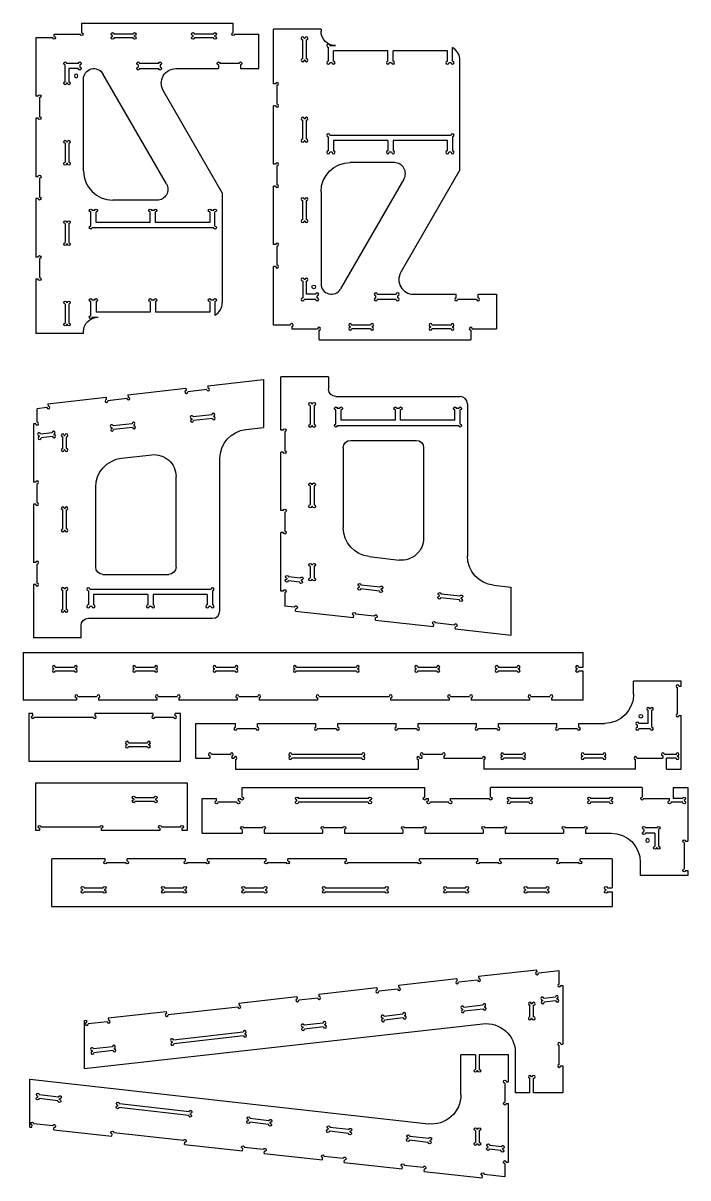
# Model space of a CAD drawing. Extents: x 4 to 184, y 24 to 185.
# Drawn here: x 4.3 to 95.3, y 24.3 to 182.2 of the extents above; entities that cross this region are included whole.
import ezdxf

# ---------------------------------------------------------------- set-up
doc = ezdxf.new("R2010")
doc.units = 0
doc.header["$LTSCALE"] = 0.5
doc.layers.add('VISIBLE', color=7, linetype='CONTINUOUS')

msp = doc.modelspace()

# ---------------------------------------------------------------- linework, layer by layer
at = {"layer": 'VISIBLE'}
for p, q in [((12.27, 182.22), (12.27, 180.92)), ((12.27, 182.22), (33.02, 182.22)), ((33.02, 180.92), (33.02, 182.22)), ((6.01, 180.22), (6.01, 172.22)), ((6.52, 180.22), (6.01, 180.22)), ((6.52, 180.21), (6.52, 180.22)), ((8.32, 180.21), (6.52, 180.21)), ((8.52, 180.41), (8.52, 180.72)), ((8.52, 180.72), (12.07, 180.72)), ((16.52, 180.41), (16.52, 180.52)), ((19.32, 180.72), (16.72, 180.72)), ((19.32, 180.21), (16.72, 180.21)), ((19.52, 180.41), (19.52, 180.52)), ((27.52, 180.41), (27.52, 180.52)), ((30.32, 180.72), (27.72, 180.72)), ((30.32, 180.21), (27.72, 180.21)), ((30.52, 180.41), (30.52, 180.52)), ((33.22, 180.72), (36.54, 180.72)), ((36.54, 176), (36.54, 180.72)), ((38.52, 173.92), (38.52, 181.39)), ((45.04, 181.39), (38.52, 181.39)), ((42.84, 180.14), (42.73, 180.14)), ((45.04, 181.39), (45.04, 181.14)), ((42.53, 177.34), (42.53, 179.94)), ((43.04, 177.34), (43.04, 179.94)), ((46.04, 178.94), (46.04, 177)), ((46.24, 179.14), (47.04, 179.14)), ((63.04, 177), (63.04, 178.88)), ((42.84, 177.14), (42.73, 177.14)), ((46.76, 177), (46.76, 178.43)), ((54.18, 178.43), (46.76, 178.43)), ((54.18, 177), (54.18, 178.43)), ((54.9, 177), (54.9, 178.43)), ((62.33, 178.43), (54.9, 178.43)), ((62.33, 177), (62.33, 178.43)), ((64.04, 162.14), (64.04, 177.14)), ((10.02, 174.2), (10.02, 176.51)), ((11.82, 176.71), (10.22, 176.71)), ((10.53, 176), (10.53, 174.2)), ((11.82, 176), (10.53, 176)), ((12.02, 176.51), (12.02, 176.2)), ((20.02, 176.51), (20.02, 176.2)), ((22.82, 176.71), (20.22, 176.71)), ((20.22, 176), (22.82, 176)), ((23.02, 176.51), (23.02, 176.2)), ((25.18, 176), (31.02, 176)), ((31.02, 176.51), (31.02, 176)), ((33.82, 176.71), (31.22, 176.71)), ((34.02, 176.51), (34.02, 176)), ((34.02, 176), (36.54, 176)), ((46.56, 176.8), (46.24, 176.8)), ((54.7, 176.8), (54.38, 176.8)), ((62.84, 176.8), (62.53, 176.8)), ((10.33, 174), (10.22, 174)), ((12.53, 162), (12.53, 174.57)), ((23.88, 160.25), (15.2, 175.28)), ((38.83, 173.92), (38.52, 173.92)), ((6.32, 172.22), (6.01, 172.22)), ((31.53, 159), (23.45, 173)), ((39.03, 171.12), (39.03, 173.72)), ((6.52, 172.02), (6.52, 169.42)), ((38.52, 162.92), (38.52, 170.92)), ((38.83, 170.92), (38.52, 170.92)), ((6.01, 169.22), (6.01, 161.22)), ((6.32, 169.22), (6.01, 169.22)), ((42.84, 169.14), (42.73, 169.14)), ((42.53, 166.34), (42.53, 168.94)), ((43.04, 166.34), (43.04, 168.94)), ((10.33, 166), (10.22, 166)), ((42.84, 166.14), (42.73, 166.14)), ((46.04, 166.69), (46.04, 164.75)), ((46.24, 166.89), (62.84, 166.89)), ((46.76, 166.18), (46.76, 164.75)), ((54.18, 166.18), (46.76, 166.18)), ((54.18, 166.18), (54.18, 164.75)), ((54.9, 166.18), (54.9, 164.75)), ((62.33, 166.18), (54.9, 166.18)), ((62.33, 164.75), (62.33, 166.18)), ((63.04, 166.69), (63.04, 164.75)), ((10.02, 165.8), (10.02, 163.2)), ((10.53, 165.8), (10.53, 163.2)), ((46.56, 164.55), (46.24, 164.55)), ((54.7, 164.55), (54.38, 164.55)), ((62.84, 164.55), (62.53, 164.55)), ((10.33, 163), (10.22, 163)), ((38.83, 162.92), (38.52, 162.92)), ((39.03, 160.12), (39.03, 162.72)), ((55.09, 163.14), (49.04, 163.14)), ((6.32, 161.22), (6.01, 161.22)), ((64.04, 162.14), (55.96, 148.14)), ((6.52, 161.02), (6.52, 158.42)), ((38.52, 151.92), (38.52, 159.92)), ((38.83, 159.92), (38.52, 159.92)), ((56.39, 160.89), (47.71, 145.86)), ((6.01, 158.22), (6.01, 150.22)), ((6.32, 158.22), (6.01, 158.22)), ((22.58, 158), (16.53, 158)), ((31.53, 159), (31.53, 144)), ((42.84, 158.14), (42.73, 158.14)), ((45.04, 159.14), (45.04, 146.57)), ((13.53, 154.45), (13.53, 156.39)), ((14.05, 156.59), (13.73, 156.59)), ((14.25, 154.96), (14.25, 156.39)), ((21.67, 154.96), (21.67, 156.39)), ((22.19, 156.59), (21.87, 156.59)), ((22.39, 154.96), (22.39, 156.39)), ((29.81, 156.39), (29.81, 154.96)), ((30.33, 156.59), (30.01, 156.59)), ((30.53, 154.45), (30.53, 156.39)), ((42.53, 155.34), (42.53, 157.94)), ((43.04, 155.34), (43.04, 157.94)), ((10.02, 154.8), (10.02, 152.2)), ((10.33, 155), (10.22, 155)), ((10.53, 154.8), (10.53, 152.2)), ((21.67, 154.96), (14.25, 154.96)), ((29.81, 154.96), (22.39, 154.96)), ((42.84, 155.14), (42.73, 155.14)), ((13.73, 154.25), (30.33, 154.25)), ((10.33, 152), (10.22, 152)), ((38.83, 151.92), (38.52, 151.92)), ((39.03, 149.12), (39.03, 151.72)), ((6.32, 150.22), (6.01, 150.22)), ((6.52, 150.02), (6.52, 147.42)), ((38.52, 140.92), (38.52, 148.92)), ((38.83, 148.92), (38.52, 148.92)), ((6.01, 147.22), (6.01, 139.75)), ((6.32, 147.22), (6.01, 147.22)), ((42.53, 146.94), (42.53, 144.63)), ((42.84, 147.14), (42.73, 147.14)), ((43.04, 145.14), (43.04, 146.94)), ((10.02, 143.8), (10.02, 141.2)), ((10.33, 144), (10.22, 144)), ((10.53, 143.8), (10.53, 141.2)), ((13.53, 142.2), (13.53, 144.14)), ((14.05, 144.34), (13.73, 144.34)), ((14.25, 144.14), (14.25, 142.71)), ((21.67, 144.14), (21.67, 142.71)), ((22.19, 144.34), (21.87, 144.34)), ((22.39, 144.14), (22.39, 142.71)), ((29.81, 144.14), (29.81, 142.71)), ((30.33, 144.34), (30.01, 144.34)), ((30.53, 144.14), (30.53, 142.27)), ((44.33, 144.43), (42.73, 144.43)), ((44.33, 145.14), (43.04, 145.14)), ((44.53, 144.63), (44.53, 144.94)), ((52.53, 144.63), (52.53, 144.94)), ((52.73, 145.14), (55.33, 145.14)), ((55.33, 144.43), (52.73, 144.43)), ((55.53, 144.63), (55.53, 144.94)), ((57.69, 145.14), (63.53, 145.14)), ((63.53, 144.63), (63.53, 145.14)), ((66.33, 144.43), (63.73, 144.43)), ((66.53, 144.63), (66.53, 145.14)), ((66.53, 145.14), (69.06, 145.14)), ((69.06, 145.14), (69.06, 140.42)), ((21.67, 142.71), (14.25, 142.71)), ((29.81, 142.71), (22.39, 142.71)), ((10.33, 141), (10.22, 141)), ((13.73, 142), (14.53, 142)), ((39.03, 140.92), (38.52, 140.92)), ((40.83, 140.93), (39.03, 140.93)), ((39.03, 140.93), (39.03, 140.92)), ((41.03, 140.73), (41.03, 140.42)), ((49.03, 140.73), (49.03, 140.62)), ((51.83, 140.93), (49.23, 140.93)), ((52.03, 140.73), (52.03, 140.62)), ((60.03, 140.73), (60.03, 140.62)), ((62.83, 140.93), (60.23, 140.93)), ((63.03, 140.73), (63.03, 140.62)), ((12.53, 139.75), (6.01, 139.75)), ((12.53, 139.75), (12.53, 140)), ((41.03, 140.42), (44.58, 140.42)), ((44.78, 138.92), (44.78, 140.22)), ((51.83, 140.42), (49.23, 140.42)), ((62.83, 140.42), (60.23, 140.42)), ((65.53, 140.22), (65.53, 138.92)), ((65.73, 140.42), (69.06, 140.42)), ((44.78, 138.92), (65.53, 138.92)), ((29.53, 132.61), (37.18, 133.47)), ((37.18, 133.47), (37.18, 126.91)), ((39.56, 126.54), (39.56, 133.84)), ((46.08, 133.84), (39.56, 133.84)), ((46.08, 133.84), (46.08, 132.15)), ((18.6, 131.39), (26.55, 132.28)), ((18.6, 131.39), (18.63, 131.08)), ((26.55, 132.28), (26.58, 131.97)), ((29.39, 132.09), (26.81, 131.8)), ((29.53, 132.61), (29.57, 132.31)), ((47.08, 131.15), (64.08, 131.15)), ((7.53, 129.63), (6.19, 129.48)), ((7.67, 130.16), (15.62, 131.05)), ((7.67, 130.16), (7.7, 129.85)), ((15.62, 131.05), (15.65, 130.74)), ((18.46, 130.86), (15.87, 130.57)), ((43.57, 129.93), (43.57, 127.33)), ((43.88, 130.13), (43.77, 130.13)), ((44.08, 129.93), (44.08, 127.33)), ((47.59, 129.52), (47.28, 129.52)), ((55.73, 129.52), (55.42, 129.52)), ((63.88, 129.52), (63.56, 129.52)), ((65.08, 130.15), (65.08, 109.31)), ((6.19, 129.43), (6.19, 129.48)), ((6.19, 127.63), (6.19, 129.43)), ((27.35, 128.13), (27.37, 128.02)), ((30.11, 128.64), (27.53, 128.35)), ((30.17, 128.14), (27.59, 127.85)), ((30.33, 128.47), (30.35, 128.36)), ((47.08, 127.38), (47.08, 129.32)), ((47.79, 127.9), (47.79, 129.32)), ((55.22, 127.9), (55.22, 129.32)), ((55.93, 127.9), (55.93, 129.32)), ((63.36, 127.9), (63.36, 129.32)), ((64.08, 127.38), (64.08, 129.32)), ((5.68, 127.43), (5.68, 119.43)), ((5.99, 127.43), (5.68, 127.43)), ((16.42, 126.91), (16.43, 126.8)), ((19.18, 127.42), (16.6, 127.13)), ((19.24, 126.91), (16.66, 126.62)), ((19.4, 127.24), (19.42, 127.13)), ((34.75, 126.64), (37.18, 126.91)), ((39.87, 126.54), (39.56, 126.54)), ((43.88, 127.13), (43.77, 127.13)), ((47.28, 127.18), (63.88, 127.18)), ((55.22, 127.9), (47.79, 127.9)), ((63.36, 127.9), (55.93, 127.9)), ((6.5, 125.68), (6.48, 125.79)), ((8.25, 126.19), (6.66, 126.01)), ((8.31, 125.68), (6.72, 125.5)), ((8.47, 126.01), (8.48, 125.9)), ((9.69, 124.04), (9.69, 125.64)), ((9.89, 125.84), (10, 125.84)), ((10.2, 124.04), (10.2, 125.64)), ((40.07, 126.34), (40.07, 123.74)), ((49.08, 125.15), (58.08, 125.15)), ((10, 123.84), (9.89, 123.84)), ((39.56, 115.54), (39.56, 123.54)), ((39.87, 123.54), (39.56, 123.54)), ((48.08, 124.15), (48.08, 113.23)), ((59.08, 124.15), (59.08, 111.77)), ((17.75, 122.72), (21.87, 123.18)), ((31.2, 101.82), (31.2, 122.66)), ((25.2, 107.82), (25.2, 120.2)), ((5.99, 119.43), (5.68, 119.43)), ((6.19, 116.63), (6.19, 119.23)), ((14.2, 107.82), (14.2, 118.74)), ((43.57, 118.93), (43.57, 116.33)), ((43.88, 119.13), (43.77, 119.13)), ((44.08, 118.93), (44.08, 116.33)), ((5.68, 116.43), (5.68, 108.43)), ((5.99, 116.43), (5.68, 116.43)), ((9.69, 113.04), (9.69, 115.64)), ((10, 115.84), (9.89, 115.84)), ((10.2, 113.04), (10.2, 115.64)), ((39.87, 115.54), (39.56, 115.54)), ((40.07, 115.34), (40.07, 112.74)), ((43.88, 116.13), (43.77, 116.13)), ((10, 112.84), (9.89, 112.84)), ((39.56, 104.54), (39.56, 112.54)), ((39.87, 112.54), (39.56, 112.54)), ((51.63, 109.25), (55.74, 108.79)), ((5.99, 108.43), (5.68, 108.43)), ((6.19, 105.63), (6.19, 108.23)), ((43.57, 107.93), (43.57, 106.33)), ((43.88, 108.13), (43.77, 108.13)), ((44.08, 107.93), (44.08, 106.33)), ((15.2, 106.82), (24.2, 106.82)), ((40.37, 106.29), (40.36, 106.18)), ((42.13, 105.78), (40.54, 105.96)), ((42.18, 106.29), (40.59, 106.47)), ((42.35, 105.96), (42.36, 106.07)), ((43.77, 106.13), (43.88, 106.13)), ((5.68, 105.43), (5.68, 98.13)), ((5.99, 105.43), (5.68, 105.43)), ((9.69, 102.04), (9.69, 104.64)), ((10, 104.84), (9.89, 104.84)), ((10.2, 102.04), (10.2, 104.64)), ((13.2, 104.59), (13.2, 102.65)), ((13.4, 104.79), (30, 104.79)), ((30.2, 104.59), (30.2, 102.65)), ((39.87, 104.54), (39.56, 104.54)), ((40.07, 104.34), (40.07, 102.54)), ((50.3, 105.06), (50.31, 105.17)), ((53.06, 104.55), (50.47, 104.84)), ((53.11, 105.06), (50.53, 105.35)), ((53.28, 104.73), (53.29, 104.84)), ((68.63, 105.33), (71.06, 105.06)), ((71.06, 98.5), (71.06, 105.06)), ((13.92, 104.07), (13.92, 102.65)), ((21.34, 104.07), (13.92, 104.07)), ((21.34, 104.07), (21.34, 102.65)), ((22.06, 104.07), (22.06, 102.65)), ((29.48, 104.07), (22.06, 104.07)), ((29.48, 104.07), (29.48, 102.65)), ((61.23, 103.84), (61.24, 103.95)), ((63.99, 103.33), (61.4, 103.62)), ((64.05, 103.83), (61.46, 104.12)), ((64.21, 103.5), (64.22, 103.61)), ((10, 101.84), (9.89, 101.84)), ((13.72, 102.45), (13.4, 102.45)), ((21.86, 102.45), (21.54, 102.45)), ((30, 102.45), (29.68, 102.45)), ((40.07, 102.54), (40.06, 102.49)), ((41.4, 102.34), (40.06, 102.49)), ((41.54, 101.81), (41.58, 102.12)), ((41.54, 101.81), (49.49, 100.92)), ((49.49, 100.92), (49.53, 101.23)), ((52.33, 101.11), (49.75, 101.4)), ((12.2, 98.13), (12.2, 99.82)), ((13.2, 100.82), (30.2, 100.82)), ((52.48, 100.58), (52.51, 100.89)), ((52.48, 100.58), (60.43, 99.69)), ((60.43, 99.69), (60.46, 100)), ((63.26, 99.89), (60.68, 100.18)), ((63.41, 99.36), (63.44, 99.66)), ((12.2, 98.13), (5.68, 98.13)), ((63.41, 99.36), (71.06, 98.5)), ((4.27, 96.15), (80.92, 96.15)), ((4.27, 96.15), (4.27, 89.63)), ((80.92, 94.15), (80.92, 96.15)), ((8.47, 93.84), (8.47, 93.95)), ((8.67, 94.15), (11.27, 94.15)), ((8.67, 93.64), (11.27, 93.64)), ((11.47, 93.84), (11.47, 93.95)), ((19.47, 93.84), (19.47, 93.95)), ((19.67, 94.15), (22.27, 94.15)), ((19.67, 93.64), (22.27, 93.64)), ((22.47, 93.84), (22.47, 93.95)), ((30.47, 93.84), (30.47, 93.95)), ((30.67, 94.15), (33.27, 94.15)), ((30.67, 93.64), (33.27, 93.64)), ((33.47, 93.84), (33.47, 93.95)), ((41.47, 93.84), (41.47, 93.95)), ((41.67, 94.15), (49.88, 94.15)), ((41.67, 93.64), (49.88, 93.64)), ((50.08, 93.84), (50.08, 93.95)), ((58.08, 93.84), (58.08, 93.95)), ((58.28, 94.15), (60.88, 94.15)), ((58.28, 93.64), (60.88, 93.64)), ((61.08, 93.84), (61.08, 93.95)), ((69.08, 93.84), (69.08, 93.95)), ((69.28, 94.15), (71.88, 94.15)), ((69.28, 93.64), (71.88, 93.64)), ((72.08, 93.84), (72.08, 93.95)), ((80.08, 93.84), (80.08, 93.95)), ((80.28, 94.15), (80.92, 94.15)), ((80.28, 93.64), (80.92, 93.64)), ((80.92, 89.63), (80.92, 93.64)), ((87.82, 90.43), (87.82, 92.22)), ((94.34, 92.22), (87.82, 92.22)), ((94.34, 91.53), (94.34, 92.22)), ((11.77, 90.14), (14.37, 90.14)), ((22.77, 90.14), (25.37, 90.14)), ((33.77, 90.14), (36.37, 90.14)), ((44.77, 90.14), (54.37, 90.14)), ((62.77, 90.14), (65.37, 90.14)), ((73.77, 90.14), (76.37, 90.14)), ((93.83, 87.73), (93.83, 91.33)), ((94.03, 91.53), (94.34, 91.53)), ((11.57, 89.63), (4.27, 89.63)), ((11.57, 89.94), (11.57, 89.63)), ((14.57, 89.94), (14.57, 89.63)), ((22.57, 89.63), (14.57, 89.63)), ((22.57, 89.94), (22.57, 89.63)), ((25.57, 89.94), (25.57, 89.63)), ((33.57, 89.63), (25.57, 89.63)), ((33.57, 89.94), (33.57, 89.63)), ((36.57, 89.94), (36.57, 89.63)), ((44.57, 89.63), (36.57, 89.63)), ((44.57, 89.94), (44.57, 89.63)), ((54.57, 89.94), (54.57, 89.63)), ((62.57, 89.63), (54.57, 89.63)), ((62.57, 89.94), (62.57, 89.63)), ((65.57, 89.94), (65.57, 89.63)), ((73.57, 89.63), (65.57, 89.63)), ((73.57, 89.94), (73.57, 89.63)), ((76.57, 89.94), (76.57, 89.63)), ((80.92, 89.63), (76.57, 89.63)), ((5.59, 87.81), (5.06, 87.81)), ((5.06, 87.81), (5.06, 81.29)), ((5.59, 87.5), (5.59, 87.81)), ((5.79, 87.3), (13.88, 87.3)), ((14.08, 87.81), (14.08, 87.5)), ((22.08, 87.81), (14.08, 87.81)), ((22.08, 87.5), (22.08, 87.81)), ((22.28, 87.3), (24.88, 87.3)), ((25.08, 87.5), (25.08, 87.81)), ((25.79, 87.81), (25.08, 87.81)), ((25.79, 81.29), (25.79, 87.81)), ((89.82, 86.43), (89.82, 88.23)), ((90.13, 88.43), (90.02, 88.43)), ((90.33, 85.91), (90.33, 88.23)), ((94.03, 87.53), (94.34, 87.53)), ((94.34, 80.2), (94.34, 87.53)), ((27.86, 86.43), (33.33, 86.43)), ((27.86, 86.43), (27.86, 81.7)), ((33.33, 85.91), (33.33, 86.43)), ((36.13, 85.71), (33.53, 85.71)), ((36.33, 85.91), (36.33, 86.43)), ((36.33, 86.43), (44.33, 86.43)), ((44.33, 85.91), (44.33, 86.43)), ((47.13, 85.71), (44.53, 85.71)), ((47.33, 85.91), (47.33, 86.43)), ((47.33, 86.43), (55.33, 86.43)), ((55.33, 85.91), (55.33, 86.43)), ((58.13, 85.71), (55.53, 85.71)), ((58.33, 85.91), (58.33, 86.43)), ((58.33, 86.43), (66.33, 86.43)), ((66.33, 85.91), (66.33, 86.43)), ((69.13, 85.71), (66.53, 85.71)), ((69.33, 85.91), (69.33, 86.43)), ((69.33, 86.43), (77.33, 86.43)), ((77.33, 85.91), (77.33, 86.43)), ((80.13, 85.71), (77.53, 85.71)), ((80.33, 85.91), (80.33, 86.43)), ((80.33, 86.43), (83.82, 86.43)), ((88.33, 85.91), (88.33, 86.23)), ((89.82, 86.43), (88.53, 86.43)), ((90.13, 85.71), (88.53, 85.71)), ((18.69, 83.8), (21.29, 83.8)), ((18.49, 83.49), (18.49, 83.6)), ((18.69, 83.29), (21.29, 83.29)), ((21.49, 83.49), (21.49, 83.6)), ((32.63, 82.21), (30.03, 82.21)), ((50.63, 82.21), (41.03, 82.21)), ((61.63, 82.21), (59.03, 82.21)), ((72.63, 82.21), (70.03, 82.21)), ((83.63, 82.21), (81.03, 82.21)), ((93.63, 82.21), (92.03, 82.21)), ((5.06, 81.29), (25.79, 81.29)), ((27.86, 81.7), (29.83, 81.7)), ((29.83, 82.01), (29.83, 81.7)), ((32.83, 82.01), (32.83, 81.7)), ((32.83, 81.7), (33.13, 81.7)), ((33.33, 81.5), (33.33, 80.2)), ((40.83, 82.01), (40.83, 81.9)), ((50.63, 81.7), (41.03, 81.7)), ((50.83, 82.01), (50.83, 81.9)), ((58.33, 81.5), (58.33, 80.2)), ((58.53, 81.7), (58.83, 81.7)), ((58.83, 82.01), (58.83, 81.7)), ((61.83, 82.01), (61.83, 81.7)), ((61.83, 81.7), (67.13, 81.7)), ((67.33, 81.5), (67.33, 80.2)), ((69.83, 82.01), (69.83, 81.9)), ((72.63, 81.7), (70.03, 81.7)), ((72.83, 82.01), (72.83, 81.9)), ((80.83, 82.01), (80.83, 81.9)), ((83.63, 81.7), (81.03, 81.7)), ((83.83, 82.01), (83.83, 81.9)), ((88.08, 80.2), (88.08, 81.5)), ((88.28, 81.7), (91.83, 81.7)), ((91.83, 82.01), (91.83, 81.7)), ((92.33, 80.2), (92.33, 81.7)), ((93.63, 81.7), (92.33, 81.7)), ((93.83, 81.9), (93.83, 82.01)), ((33.33, 80.2), (58.33, 80.2)), ((88.08, 80.2), (67.33, 80.2)), ((92.33, 80.2), (94.34, 80.2)), ((5.99, 78.31), (26.71, 78.31)), ((5.99, 71.79), (5.99, 78.31)), ((26.71, 78.31), (26.71, 71.79)), ((34.24, 76.36), (34.24, 77.66)), ((34.24, 77.66), (59.24, 77.66)), ((59.24, 76.36), (59.24, 77.66)), ((68.24, 76.36), (68.24, 77.66)), ((88.99, 77.66), (68.24, 77.66)), ((88.99, 77.66), (88.99, 76.36)), ((93.24, 77.66), (93.24, 76.16)), ((93.24, 77.66), (95.25, 77.66)), ((95.25, 77.66), (95.25, 70.34)), ((19.41, 76.11), (19.41, 76)), ((19.61, 76.31), (22.21, 76.31)), ((22.41, 76.11), (22.41, 76)), ((28.77, 71.44), (28.77, 76.16)), ((28.77, 76.16), (30.74, 76.16)), ((30.74, 75.85), (30.74, 76.16)), ((33.74, 75.85), (33.74, 76.16)), ((33.74, 76.16), (34.04, 76.16)), ((41.74, 75.85), (41.74, 75.96)), ((51.54, 76.16), (41.94, 76.16)), ((51.74, 75.85), (51.74, 75.96)), ((59.44, 76.16), (59.74, 76.16)), ((59.74, 75.85), (59.74, 76.16)), ((62.74, 75.85), (62.74, 76.16)), ((62.74, 76.16), (68.04, 76.16)), ((70.74, 75.85), (70.74, 75.96)), ((73.54, 76.16), (70.94, 76.16)), ((73.74, 75.85), (73.74, 75.96)), ((81.74, 75.85), (81.74, 75.96)), ((84.54, 76.16), (81.94, 76.16)), ((84.74, 75.85), (84.74, 75.96)), ((89.19, 76.16), (92.74, 76.16)), ((92.74, 75.85), (92.74, 76.16)), ((94.54, 76.16), (93.24, 76.16)), ((94.74, 75.96), (94.74, 75.85)), ((19.61, 75.8), (22.21, 75.8)), ((33.54, 75.65), (30.94, 75.65)), ((51.54, 75.65), (41.94, 75.65)), ((62.54, 75.65), (59.94, 75.65)), ((73.54, 75.65), (70.94, 75.65)), ((84.54, 75.65), (81.94, 75.65)), ((94.54, 75.65), (92.94, 75.65)), ((6.51, 71.79), (5.99, 71.79)), ((6.51, 72.1), (6.51, 71.79)), ((6.71, 72.3), (14.8, 72.3)), ((15, 71.79), (15, 72.1)), ((23, 71.79), (15, 71.79)), ((23, 72.1), (23, 71.79)), ((23.2, 72.3), (25.8, 72.3)), ((26, 72.1), (26, 71.79)), ((26.71, 71.79), (26, 71.79)), ((28.77, 71.44), (34.24, 71.44)), ((34.24, 71.95), (34.24, 71.44)), ((37.04, 72.15), (34.44, 72.15)), ((37.24, 71.95), (37.24, 71.44)), ((37.24, 71.44), (45.24, 71.44)), ((45.24, 71.95), (45.24, 71.44)), ((48.04, 72.15), (45.44, 72.15)), ((48.24, 71.95), (48.24, 71.44)), ((48.24, 71.44), (56.24, 71.44)), ((56.24, 71.95), (56.24, 71.44)), ((59.04, 72.15), (56.44, 72.15)), ((59.24, 71.95), (59.24, 71.44)), ((59.24, 71.44), (67.24, 71.44)), ((67.24, 71.95), (67.24, 71.44)), ((70.04, 72.15), (67.44, 72.15)), ((70.24, 71.95), (70.24, 71.44)), ((70.24, 71.44), (78.24, 71.44)), ((78.24, 71.95), (78.24, 71.44)), ((81.04, 72.15), (78.44, 72.15)), ((81.24, 71.95), (81.24, 71.44)), ((81.24, 71.44), (84.73, 71.44)), ((89.24, 71.95), (89.24, 71.64)), ((91.04, 72.15), (89.44, 72.15)), ((90.73, 71.44), (89.44, 71.44)), ((90.73, 71.44), (90.73, 69.64)), ((91.24, 71.95), (91.24, 69.64)), ((94.74, 70.14), (94.74, 66.54)), ((94.94, 70.34), (95.25, 70.34)), ((15.51, 67.94), (8.21, 67.94)), ((8.21, 61.42), (8.21, 67.94)), ((15.51, 67.63), (15.51, 67.94)), ((26.51, 67.94), (18.51, 67.94)), ((18.51, 67.63), (18.51, 67.94)), ((26.51, 67.63), (26.51, 67.94)), ((29.51, 67.63), (29.51, 67.94)), ((37.51, 67.94), (29.51, 67.94)), ((37.51, 67.63), (37.51, 67.94)), ((40.51, 67.63), (40.51, 67.94)), ((48.51, 67.94), (40.51, 67.94)), ((48.51, 67.63), (48.51, 67.94)), ((58.51, 67.63), (58.51, 67.94)), ((66.51, 67.94), (58.51, 67.94)), ((66.51, 67.63), (66.51, 67.94)), ((69.51, 67.63), (69.51, 67.94)), ((77.51, 67.94), (69.51, 67.94)), ((77.51, 67.63), (77.51, 67.94)), ((80.51, 67.63), (80.51, 67.94)), ((84.87, 67.94), (80.51, 67.94)), ((84.87, 67.94), (84.87, 63.93)), ((91.04, 69.44), (90.93, 69.44)), ((15.71, 67.43), (18.31, 67.43)), ((26.71, 67.43), (29.31, 67.43)), ((37.71, 67.43), (40.31, 67.43)), ((48.71, 67.43), (58.31, 67.43)), ((66.71, 67.43), (69.31, 67.43)), ((77.71, 67.43), (80.31, 67.43)), ((88.73, 67.44), (88.73, 65.64)), ((94.94, 66.34), (95.25, 66.34)), ((95.25, 66.34), (95.25, 65.64)), ((95.25, 65.64), (88.73, 65.64)), ((12.42, 63.73), (12.42, 63.62)), ((12.62, 63.93), (15.22, 63.93)), ((12.62, 63.42), (15.22, 63.42)), ((15.42, 63.73), (15.42, 63.62)), ((23.42, 63.73), (23.42, 63.62)), ((23.62, 63.93), (26.22, 63.93)), ((23.62, 63.42), (26.22, 63.42)), ((26.42, 63.73), (26.42, 63.62)), ((34.42, 63.73), (34.42, 63.62)), ((34.62, 63.93), (37.22, 63.93)), ((34.62, 63.42), (37.22, 63.42)), ((37.42, 63.73), (37.42, 63.62)), ((45.42, 63.73), (45.42, 63.62)), ((45.62, 63.93), (53.83, 63.93)), ((45.62, 63.42), (53.83, 63.42)), ((54.03, 63.73), (54.03, 63.62)), ((62.03, 63.73), (62.03, 63.62)), ((62.23, 63.93), (64.83, 63.93)), ((62.23, 63.42), (64.83, 63.42)), ((65.03, 63.73), (65.03, 63.62)), ((73.03, 63.73), (73.03, 63.62)), ((73.23, 63.93), (75.83, 63.93)), ((73.23, 63.42), (75.83, 63.42)), ((76.03, 63.73), (76.03, 63.62)), ((84.03, 63.73), (84.03, 63.62)), ((84.23, 63.93), (84.87, 63.93)), ((84.23, 63.42), (84.87, 63.42)), ((84.87, 63.42), (84.87, 61.42)), ((8.21, 61.42), (84.87, 61.42)), ((66.59, 51.86), (74.54, 52.75)), ((74.54, 52.75), (74.57, 52.44)), ((77.64, 52.59), (74.8, 52.27)), ((77.64, 50.79), (77.64, 52.59)), ((55.66, 50.63), (63.61, 51.53)), ((55.66, 50.63), (55.69, 50.32)), ((63.61, 51.53), (63.64, 51.22)), ((66.45, 51.33), (63.86, 51.04)), ((66.59, 51.86), (66.62, 51.55)), ((77.84, 50.59), (78.15, 50.59)), ((78.15, 50.59), (78.15, 42.59)), ((33.8, 48.18), (41.75, 49.07)), ((41.75, 49.07), (41.78, 48.76)), ((44.73, 49.41), (52.68, 50.3)), ((44.73, 49.41), (44.76, 49.1)), ((52.68, 50.3), (52.71, 49.99)), ((55.52, 50.1), (52.93, 49.81)), ((77.11, 49.01), (75.52, 48.83)), ((33.65, 47.65), (24.11, 46.58)), ((33.8, 48.18), (33.83, 47.87)), ((44.59, 48.88), (42, 48.59)), ((67.17, 47.89), (64.59, 47.6)), ((67.39, 47.71), (67.41, 47.6)), ((73.63, 46.3), (73.63, 47.9)), ((73.83, 48.1), (73.94, 48.1)), ((74.14, 46.3), (74.14, 47.9)), ((75.34, 48.61), (75.36, 48.5)), ((77.17, 48.5), (75.58, 48.32)), ((77.34, 48.72), (77.33, 48.83)), ((12.63, 45.8), (12.93, 45.83)), ((12.93, 45.83), (12.96, 45.53)), ((15.91, 46.17), (23.86, 47.06)), ((15.91, 46.17), (15.94, 45.86)), ((23.86, 47.06), (23.89, 46.75)), ((53.48, 46.15), (53.49, 46.04)), ((56.24, 46.66), (53.66, 46.37)), ((56.3, 46.16), (53.71, 45.87)), ((56.46, 46.49), (56.47, 46.38)), ((64.41, 47.38), (64.42, 47.27)), ((67.23, 47.38), (64.65, 47.09)), ((73.94, 46.1), (73.83, 46.1)), ((12.63, 45.8), (12.63, 39.24)), ((12.63, 39.24), (67.18, 45.37)), ((15.77, 45.64), (13.18, 45.35)), ((42.55, 44.92), (42.56, 44.81)), ((45.31, 45.44), (42.73, 45.15)), ((45.37, 44.93), (42.78, 44.64)), ((45.53, 45.26), (45.54, 45.15)), ((24.66, 42.92), (24.67, 42.81)), ((34.38, 44.21), (24.84, 43.14)), ((34.44, 43.7), (24.9, 42.63)), ((34.6, 44.03), (34.61, 43.92)), ((13.73, 41.69), (13.74, 41.58)), ((16.49, 42.2), (13.91, 41.91)), ((16.55, 41.69), (13.96, 41.4)), ((16.71, 42.02), (16.72, 41.91)), ((64.18, 35.64), (64.18, 41.12)), ((66.18, 41.12), (64.18, 41.12)), ((66.18, 41.12), (66.18, 39.13)), ((66.69, 41.12), (66.69, 39.13)), ((70.7, 41.12), (66.69, 41.12)), ((70.7, 37.44), (70.7, 41.12)), ((71.63, 41.39), (71.63, 35.91)), ((77.64, 39.79), (77.64, 42.39)), ((77.84, 42.59), (78.15, 42.59)), ((77.84, 39.59), (78.15, 39.59)), ((78.15, 39.59), (78.15, 35.91)), ((66.49, 38.93), (66.38, 38.93)), ((73.94, 38.1), (73.83, 38.1)), ((5.18, 31.23), (5.18, 37.79)), ((5.18, 37.79), (59.73, 31.67)), ((70.19, 37.24), (70.19, 34.64)), ((70.39, 37.44), (70.7, 37.44)), ((73.63, 35.91), (73.63, 37.9)), ((74.14, 35.91), (74.14, 37.9)), ((6.28, 35.34), (6.29, 35.45)), ((9.04, 34.83), (6.46, 35.12)), ((9.1, 35.34), (6.51, 35.63)), ((9.26, 35.01), (9.27, 35.12)), ((73.63, 35.91), (71.63, 35.91)), ((78.15, 35.91), (74.14, 35.91)), ((17.21, 34.12), (17.22, 34.23)), ((26.93, 32.82), (17.39, 33.9)), ((26.99, 33.33), (17.45, 34.4)), ((70.39, 34.44), (70.7, 34.44)), ((70.7, 26.44), (70.7, 34.44)), ((8.32, 31.39), (5.73, 31.68)), ((27.15, 33), (27.16, 33.11)), ((35.1, 32.11), (35.11, 32.22)), ((37.86, 31.6), (35.28, 31.89)), ((37.92, 32.1), (35.33, 32.39)), ((38.08, 31.77), (38.09, 31.88)), ((5.18, 31.23), (5.48, 31.2)), ((5.48, 31.2), (5.51, 31.51)), ((8.46, 30.86), (8.49, 31.17)), ((8.46, 30.86), (16.41, 29.97)), ((16.41, 29.97), (16.44, 30.28)), ((26.21, 29.38), (16.67, 30.45)), ((46.03, 30.88), (46.04, 30.99)), ((48.79, 30.37), (46.21, 30.66)), ((48.85, 30.88), (46.26, 31.17)), ((49.01, 30.55), (49.02, 30.65)), ((66.18, 30.73), (66.18, 29.13)), ((66.49, 30.93), (66.38, 30.93)), ((66.69, 30.73), (66.69, 29.13)), ((26.35, 28.85), (26.38, 29.16)), ((26.35, 28.85), (34.3, 27.96)), ((37.14, 28.16), (34.55, 28.45)), ((56.96, 29.65), (56.98, 29.76)), ((59.72, 29.14), (57.14, 29.43)), ((59.78, 29.65), (57.2, 29.94)), ((59.94, 29.32), (59.96, 29.43)), ((66.38, 28.93), (66.49, 28.93)), ((67.89, 28.42), (67.91, 28.53)), ((69.72, 28.53), (68.13, 28.71)), ((34.3, 27.96), (34.33, 28.27)), ((37.28, 27.63), (37.31, 27.93)), ((37.28, 27.63), (45.23, 26.73)), ((45.23, 26.73), (45.26, 27.04)), ((48.07, 26.93), (45.48, 27.22)), ((69.66, 28.03), (68.07, 28.2)), ((69.89, 28.31), (69.88, 28.2)), ((48.21, 26.4), (48.24, 26.71)), ((48.21, 26.4), (56.16, 25.51)), ((56.16, 25.51), (56.19, 25.81)), ((59, 25.7), (56.42, 25.99)), ((59.14, 25.17), (59.18, 25.48)), ((70.19, 26.24), (70.19, 24.44)), ((70.39, 26.44), (70.7, 26.44)), ((59.14, 25.17), (67.09, 24.28)), ((67.09, 24.28), (67.13, 24.59)), ((70.19, 24.44), (67.35, 24.76))]:
    msp.add_line(p, q, dxfattribs=at)
at = {"layer": 'VISIBLE', "extrusion": (0, -1.22465e-16, -1)}
for centre in [(-11.53, 175), (-89.73, 70.44)]:
    msp.add_circle(centre, 0.25, dxfattribs=at)
at = {"layer": 'VISIBLE'}
for centre in [(44.04, 146.14), (88.82, 87.43)]:
    msp.add_circle(centre, 0.25, dxfattribs=at)
at = {"layer": 'VISIBLE', "extrusion": (0, -1.22465e-16, -1)}
for centre, radius, start, end in [((-8.52, 180.21), 0.2, 90, 0), ((-12.27, 180.72), 0.2, 90, 0), ((-16.52, 180.72), 0.2, 270, 180), ((-16.52, 180.21), 0.2, 180, 90), ((-19.52, 180.72), 0.2, 0, 270), ((-19.52, 180.21), 0.2, 90, 0), ((-27.52, 180.72), 0.2, 270, 180), ((-27.52, 180.21), 0.2, 180, 90), ((-30.52, 180.72), 0.2, 0, 270), ((-30.52, 180.21), 0.2, 90, 0), ((-33.02, 180.72), 0.2, 180, 90), ((-10.02, 176.71), 0.2, 270, 180), ((-12.02, 176.71), 0.2, 0, 270), ((-20.02, 176.71), 0.2, 270, 180), ((-23.02, 176.71), 0.2, 0, 270), ((-31.02, 176.71), 0.2, 270, 180), ((-34.02, 176.71), 0.2, 0, 270), ((-12.02, 176), 0.2, 90, 0), ((-13.96, 174.57), 1.43, 0, 150), ((-20.02, 176), 0.2, 180, 90), ((-23.02, 176), 0.2, 90, 0), ((-25.18, 174), 2, 330, 90), ((-10.02, 174), 0.2, 180, 90), ((-10.53, 174), 0.2, 90, 0), ((-6.52, 172.22), 0.2, 0, 270), ((-6.52, 169.22), 0.2, 90, 0), ((-10.02, 166), 0.2, 270, 180), ((-10.53, 166), 0.2, 0, 270), ((-10.02, 163), 0.2, 180, 90), ((-10.53, 163), 0.2, 90, 0), ((-6.52, 161.22), 0.2, 0, 270), ((-22.58, 159.5), 1.5, 150, 270), ((-6.52, 158.22), 0.2, 90, 0), ((-13.53, 156.59), 0.2, 270, 180), ((-14.25, 156.59), 0.2, 0, 270), ((-21.67, 156.59), 0.2, 270, 180), ((-22.39, 156.59), 0.2, 0, 270), ((-29.81, 156.59), 0.2, 270, 180), ((-30.53, 156.59), 0.2, 0, 270), ((-10.02, 155), 0.2, 270, 180), ((-10.53, 155), 0.2, 0, 270), ((-13.53, 154.25), 0.2, 180, 90), ((-30.53, 154.25), 0.2, 90, 0), ((-10.02, 152), 0.2, 180, 90), ((-10.53, 152), 0.2, 90, 0), ((-6.52, 150.22), 0.2, 0, 270), ((-6.52, 147.22), 0.2, 90, 0), ((-10.02, 144), 0.2, 270, 180), ((-10.53, 144), 0.2, 0, 270), ((-13.53, 144.34), 0.2, 270, 180), ((-14.25, 144.34), 0.2, 0, 270), ((-21.67, 144.34), 0.2, 270, 180), ((-22.39, 144.34), 0.2, 0, 270), ((-29.81, 144.34), 0.2, 270, 180), ((-30.53, 144.34), 0.2, 0, 270), ((-13.53, 142), 0.2, 180, 90), ((-10.02, 141), 0.2, 180, 90), ((-10.53, 141), 0.2, 90, 0), ((-14.53, 140), 2, 0, 90), ((-47.08, 132.15), 1, 270, 0), ((-43.57, 130.13), 0.2, 270, 180), ((-44.08, 130.13), 0.2, 0, 270), ((-47.08, 129.52), 0.2, 270, 180), ((-47.79, 129.52), 0.2, 0, 270), ((-55.22, 129.52), 0.2, 270, 180), ((-55.93, 129.52), 0.2, 0, 270), ((-63.36, 129.52), 0.2, 270, 180), ((-64.08, 129.52), 0.2, 0, 270), ((-40.07, 126.54), 0.2, 0, 270), ((-43.57, 127.13), 0.2, 180, 90), ((-44.08, 127.13), 0.2, 90, 0), ((-47.08, 127.18), 0.2, 180, 90), ((-64.08, 127.18), 0.2, 90, 0), ((-49.08, 124.15), 1, 0, 90), ((-58.08, 124.15), 1, 90, 180), ((-40.07, 123.54), 0.2, 90, 0), ((-43.57, 119.13), 0.2, 270, 180), ((-44.08, 119.13), 0.2, 0, 270), ((-40.07, 115.54), 0.2, 0, 270), ((-43.57, 116.13), 0.2, 180, 90), ((-44.08, 116.13), 0.2, 90, 0), ((-40.07, 112.54), 0.2, 90, 0), ((-52.08, 113.23), 4, 276.4071, 0), ((-56.08, 111.77), 3, 180, 276.4071), ((-69.08, 109.31), 4, 276.4071, 0), ((-43.57, 108.13), 0.2, 270, 180), ((-44.08, 108.13), 0.2, 0, 270), ((-40.34, 105.98), 0.2, 186.4071, 96.4071), ((-40.39, 106.49), 0.2, 276.4071, 186.4071), ((-42.32, 105.76), 0.2, 96.4071, 6.4071), ((-42.38, 106.27), 0.2, 6.4071, 276.4071), ((-43.57, 106.13), 0.2, 180, 90), ((-44.08, 106.13), 0.2, 90, 0), ((-40.07, 104.54), 0.2, 0, 270), ((-50.27, 104.87), 0.2, 186.4071, 96.4071), ((-50.33, 105.37), 0.2, 276.4071, 186.4071), ((-53.26, 104.53), 0.2, 96.4071, 6.4071), ((-53.31, 105.04), 0.2, 6.4071, 276.4071), ((-61.26, 104.15), 0.2, 276.4071, 186.4071), ((-61.21, 103.64), 0.2, 186.4071, 96.4071), ((-64.19, 103.3), 0.2, 96.4071, 6.4071), ((-64.24, 103.81), 0.2, 6.4071, 276.4071), ((-41.6, 102.32), 0.2, 6.4071, 276.4071), ((-49.55, 101.43), 0.2, 276.4071, 186.4071), ((-52.53, 101.09), 0.2, 6.4071, 276.4071), ((-60.48, 100.2), 0.2, 276.4071, 186.4071), ((-63.46, 99.86), 0.2, 6.4071, 276.4071), ((-19.41, 76.31), 0.2, 270, 180), ((-19.41, 75.8), 0.2, 180, 90), ((-22.41, 76.31), 0.2, 0, 270), ((-22.41, 75.8), 0.2, 90, 0), ((-30.74, 75.65), 0.2, 180, 90), ((-33.74, 75.65), 0.2, 90, 0), ((-34.24, 76.16), 0.2, 90, 0), ((-41.74, 76.16), 0.2, 270, 180), ((-41.74, 75.65), 0.2, 180, 90), ((-51.74, 76.16), 0.2, 0, 270), ((-51.74, 75.65), 0.2, 90, 0), ((-59.24, 76.16), 0.2, 180, 90), ((-59.74, 75.65), 0.2, 180, 90), ((-62.74, 75.65), 0.2, 90, 0), ((-68.24, 76.16), 0.2, 90, 0), ((-70.74, 76.16), 0.2, 270, 180), ((-70.74, 75.65), 0.2, 180, 90), ((-73.74, 76.16), 0.2, 0, 270), ((-73.74, 75.65), 0.2, 90, 0), ((-81.74, 76.16), 0.2, 270, 180), ((-81.74, 75.65), 0.2, 180, 90), ((-84.74, 76.16), 0.2, 0, 270), ((-84.74, 75.65), 0.2, 90, 0), ((-88.99, 76.16), 0.2, 180, 90), ((-92.74, 75.65), 0.2, 180, 90), ((-94.74, 76.16), 0.2, 0, 270), ((-94.74, 75.65), 0.2, 90, 0), ((-6.51, 72.3), 0.2, 270, 180), ((-15, 72.3), 0.2, 0, 270), ((-23, 72.3), 0.2, 270, 180), ((-26, 72.3), 0.2, 0, 270), ((-34.24, 72.15), 0.2, 270, 180), ((-37.24, 72.15), 0.2, 0, 270), ((-45.24, 72.15), 0.2, 270, 180), ((-48.24, 72.15), 0.2, 0, 270), ((-56.24, 72.15), 0.2, 270, 180), ((-59.24, 72.15), 0.2, 0, 270), ((-67.24, 72.15), 0.2, 270, 180), ((-70.24, 72.15), 0.2, 0, 270), ((-78.24, 72.15), 0.2, 270, 180), ((-81.24, 72.15), 0.2, 0, 270), ((-84.73, 67.44), 4, 90, 180), ((-89.24, 72.15), 0.2, 270, 180), ((-89.24, 71.44), 0.2, 180, 90), ((-91.24, 72.15), 0.2, 0, 270), ((-90.73, 69.44), 0.2, 180, 90), ((-91.24, 69.44), 0.2, 90, 0), ((-94.74, 70.34), 0.2, 270, 180), ((-15.51, 67.43), 0.2, 180, 90), ((-18.51, 67.43), 0.2, 90, 0), ((-26.51, 67.43), 0.2, 180, 90), ((-29.51, 67.43), 0.2, 90, 0), ((-37.51, 67.43), 0.2, 180, 90), ((-40.51, 67.43), 0.2, 90, 0), ((-48.51, 67.43), 0.2, 180, 90), ((-58.51, 67.43), 0.2, 90, 0), ((-66.51, 67.43), 0.2, 180, 90), ((-69.51, 67.43), 0.2, 90, 0), ((-77.51, 67.43), 0.2, 180, 90), ((-80.51, 67.43), 0.2, 90, 0), ((-94.74, 66.34), 0.2, 180, 90), ((-12.42, 63.93), 0.2, 270, 180), ((-12.42, 63.42), 0.2, 180, 90), ((-15.42, 63.93), 0.2, 0, 270), ((-15.42, 63.42), 0.2, 90, 0), ((-23.42, 63.42), 0.2, 180, 90), ((-23.42, 63.93), 0.2, 270, 180), ((-26.42, 63.93), 0.2, 0, 270), ((-26.42, 63.42), 0.2, 90, 0), ((-34.42, 63.93), 0.2, 270, 180), ((-34.42, 63.42), 0.2, 180, 90), ((-37.42, 63.93), 0.2, 0, 270), ((-37.42, 63.42), 0.2, 90, 0), ((-45.42, 63.93), 0.2, 270, 180), ((-45.42, 63.42), 0.2, 180, 90), ((-54.03, 63.93), 0.2, 0, 270), ((-54.03, 63.42), 0.2, 90, 0), ((-62.03, 63.93), 0.2, 270, 180), ((-62.03, 63.42), 0.2, 180, 90), ((-65.03, 63.93), 0.2, 0, 270), ((-65.03, 63.42), 0.2, 90, 0), ((-73.03, 63.93), 0.2, 270, 180), ((-73.03, 63.42), 0.2, 180, 90), ((-76.03, 63.93), 0.2, 0, 270), ((-76.03, 63.42), 0.2, 90, 0), ((-84.03, 63.93), 0.2, 270, 180), ((-84.03, 63.42), 0.2, 180, 90), ((-66.18, 38.93), 0.2, 180, 90), ((-66.69, 38.93), 0.2, 90, 0), ((-70.19, 37.44), 0.2, 270, 180), ((-6.26, 35.14), 0.2, 186.4071, 96.4071), ((-6.32, 35.65), 0.2, 276.4071, 186.4071), ((-9.24, 34.81), 0.2, 96.4071, 6.4071), ((-9.3, 35.32), 0.2, 6.4071, 276.4071), ((-60.18, 35.64), 4, 180, 276.4071), ((-17.19, 33.92), 0.2, 186.4071, 96.4071), ((-17.25, 34.42), 0.2, 276.4071, 186.4071), ((-27.18, 33.31), 0.2, 6.4071, 276.4071), ((-70.19, 34.44), 0.2, 180, 90), ((-5.54, 31.7), 0.2, 276.4071, 186.4071), ((-27.13, 32.8), 0.2, 96.4071, 6.4071), ((-35.08, 31.91), 0.2, 186.4071, 96.4071), ((-35.13, 32.42), 0.2, 276.4071, 186.4071), ((-38.06, 31.57), 0.2, 96.4071, 6.4071), ((-38.12, 32.08), 0.2, 6.4071, 276.4071), ((-8.52, 31.37), 0.2, 6.4071, 276.4071), ((-16.47, 30.48), 0.2, 276.4071, 186.4071), ((-46.01, 30.68), 0.2, 186.4071, 96.4071), ((-46.07, 31.19), 0.2, 276.4071, 186.4071), ((-48.99, 30.35), 0.2, 96.4071, 6.4071), ((-49.05, 30.85), 0.2, 6.4071, 276.4071), ((-57, 29.96), 0.2, 276.4071, 186.4071), ((-66.18, 30.93), 0.2, 270, 180), ((-66.69, 30.93), 0.2, 0, 270), ((-26.4, 29.36), 0.2, 6.4071, 276.4071), ((-34.35, 28.47), 0.2, 276.4071, 186.4071), ((-56.94, 29.45), 0.2, 186.4071, 96.4071), ((-59.92, 29.12), 0.2, 96.4071, 6.4071), ((-59.98, 29.63), 0.2, 6.4071, 276.4071), ((-66.18, 28.93), 0.2, 180, 90), ((-66.69, 28.93), 0.2, 90, 0), ((-67.87, 28.23), 0.2, 186.4071, 96.4071), ((-67.93, 28.73), 0.2, 276.4071, 186.4071), ((-69.92, 28.51), 0.2, 6.4071, 276.4071), ((-37.34, 28.13), 0.2, 6.4071, 276.4071), ((-45.29, 27.24), 0.2, 276.4071, 186.4071), ((-48.27, 26.91), 0.2, 6.4071, 276.4071), ((-69.86, 28), 0.2, 96.4071, 6.4071), ((-56.22, 26.01), 0.2, 276.4071, 186.4071), ((-59.2, 25.68), 0.2, 6.4071, 276.4071), ((-70.19, 26.44), 0.2, 270, 180), ((-67.15, 24.79), 0.2, 276.4071, 186.4071)]:
    msp.add_arc(centre, radius, start, end, dxfattribs=at)
at = {"layer": 'VISIBLE'}
for centre, radius, start, end in [((42.53, 180.14), 0.2, 0, 270), ((43.04, 180.14), 0.2, 270, 180), ((46.04, 179.14), 0.2, 0, 270), ((62.04, 177.14), 2, 0, 60), ((42.53, 177.14), 0.2, 90, 0), ((43.04, 177.14), 0.2, 180, 90), ((46.04, 176.8), 0.2, 90, 0), ((46.76, 176.8), 0.2, 180, 90), ((54.18, 176.8), 0.2, 90, 0), ((54.9, 176.8), 0.2, 180, 90), ((62.33, 176.8), 0.2, 90, 0), ((63.04, 176.8), 0.2, 180, 90), ((39.03, 173.92), 0.2, 270, 180), ((39.03, 170.92), 0.2, 180, 90), ((42.53, 169.14), 0.2, 0, 270), ((43.04, 169.14), 0.2, 270, 180), ((42.53, 166.14), 0.2, 90, 0), ((43.04, 166.14), 0.2, 180, 90), ((46.04, 166.89), 0.2, 0, 270), ((63.04, 166.89), 0.2, 270, 180), ((46.04, 164.55), 0.2, 90, 0), ((46.76, 164.55), 0.2, 180, 90), ((54.18, 164.55), 0.2, 90, 0), ((54.9, 164.55), 0.2, 180, 90), ((62.33, 164.55), 0.2, 90, 0), ((63.04, 164.55), 0.2, 180, 90), ((39.03, 162.92), 0.2, 270, 180), ((55.09, 161.64), 1.5, 330, 90), ((16.53, 162), 4, 180, 270), ((39.03, 159.92), 0.2, 180, 90), ((42.53, 158.14), 0.2, 0, 270), ((43.04, 158.14), 0.2, 270, 180), ((42.53, 155.14), 0.2, 90, 0), ((43.04, 155.14), 0.2, 180, 90), ((39.03, 151.92), 0.2, 270, 180), ((39.03, 148.92), 0.2, 180, 90), ((42.53, 147.14), 0.2, 0, 270), ((43.04, 147.14), 0.2, 270, 180), ((57.69, 147.14), 2, 150, 270), ((44.53, 145.14), 0.2, 270, 180), ((46.47, 146.57), 1.43, 180, 330), ((52.53, 145.14), 0.2, 0, 270), ((55.53, 145.14), 0.2, 270, 180), ((29.53, 144), 2, 300, 0), ((42.53, 144.43), 0.2, 90, 0), ((44.53, 144.43), 0.2, 180, 90), ((52.53, 144.43), 0.2, 90, 0), ((55.53, 144.43), 0.2, 180, 90), ((63.53, 144.43), 0.2, 90, 0), ((66.53, 144.43), 0.2, 180, 90), ((41.03, 140.93), 0.2, 270, 180), ((44.78, 140.42), 0.2, 270, 180), ((49.03, 140.93), 0.2, 0, 270), ((49.03, 140.42), 0.2, 90, 0), ((52.03, 140.93), 0.2, 270, 180), ((52.03, 140.42), 0.2, 180, 90), ((60.03, 140.93), 0.2, 0, 270), ((60.03, 140.42), 0.2, 90, 0), ((63.03, 140.93), 0.2, 270, 180), ((63.03, 140.42), 0.2, 180, 90), ((65.53, 140.42), 0.2, 0, 270), ((26.61, 131.77), 0.2, 96.4071, 6.4071), ((29.59, 132.11), 0.2, 186.4071, 96.4071), ((64.08, 130.15), 1, 0, 90), ((7.73, 129.65), 0.2, 186.4071, 96.4071), ((15.68, 130.55), 0.2, 96.4071, 6.4071), ((18.66, 130.88), 0.2, 186.4071, 96.4071), ((27.33, 128.33), 0.2, 6.4071, 276.4071), ((27.39, 127.83), 0.2, 96.4071, 6.4071), ((30.31, 128.67), 0.2, 276.4071, 186.4071), ((30.37, 128.16), 0.2, 186.4071, 96.4071), ((6.19, 127.43), 0.2, 180, 90), ((8.45, 126.21), 0.2, 276.4071, 186.4071), ((16.4, 127.1), 0.2, 6.4071, 276.4071), ((16.46, 126.6), 0.2, 96.4071, 6.4071), ((19.38, 127.44), 0.2, 276.4071, 186.4071), ((19.44, 126.93), 0.2, 186.4071, 96.4071), ((6.46, 125.99), 0.2, 6.4071, 276.4071), ((6.52, 125.48), 0.2, 96.4071, 6.4071), ((8.51, 125.71), 0.2, 186.4071, 96.4071), ((9.69, 125.84), 0.2, 0, 270), ((10.2, 125.84), 0.2, 270, 180), ((9.69, 123.84), 0.2, 90, 0), ((10.2, 123.84), 0.2, 180, 90), ((6.19, 119.43), 0.2, 270, 180), ((6.19, 116.43), 0.2, 180, 90), ((9.69, 115.84), 0.2, 0, 270), ((10.2, 115.84), 0.2, 270, 180), ((9.69, 112.84), 0.2, 90, 0), ((10.2, 112.84), 0.2, 180, 90), ((6.19, 108.43), 0.2, 270, 180), ((6.19, 105.43), 0.2, 180, 90), ((9.69, 104.84), 0.2, 0, 270), ((10.2, 104.84), 0.2, 270, 180), ((13.2, 104.79), 0.2, 0, 270), ((30.2, 104.79), 0.2, 270, 180), ((9.69, 101.84), 0.2, 90, 0), ((10.2, 101.84), 0.2, 180, 90), ((13.2, 102.45), 0.2, 90, 0), ((13.92, 102.45), 0.2, 180, 90), ((21.34, 102.45), 0.2, 90, 0), ((22.06, 102.45), 0.2, 180, 90), ((29.48, 102.45), 0.2, 90, 0), ((30.2, 102.45), 0.2, 180, 90), ((30.2, 101.82), 1, 270, 0), ((8.47, 94.15), 0.2, 0, 270), ((8.47, 93.64), 0.2, 90, 0), ((11.47, 94.15), 0.2, 270, 180), ((11.47, 93.64), 0.2, 180, 90), ((19.47, 94.15), 0.2, 0, 270), ((19.47, 93.64), 0.2, 90, 0), ((22.47, 94.15), 0.2, 270, 180), ((22.47, 93.64), 0.2, 180, 90), ((30.47, 94.15), 0.2, 0, 270), ((30.47, 93.64), 0.2, 90, 0), ((33.47, 94.15), 0.2, 270, 180), ((33.47, 93.64), 0.2, 180, 90), ((41.47, 94.15), 0.2, 0, 270), ((41.47, 93.64), 0.2, 90, 0), ((50.08, 94.15), 0.2, 270, 180), ((50.08, 93.64), 0.2, 180, 90), ((58.08, 94.15), 0.2, 0, 270), ((58.08, 93.64), 0.2, 90, 0), ((61.08, 94.15), 0.2, 270, 180), ((61.08, 93.64), 0.2, 180, 90), ((69.08, 94.15), 0.2, 0, 270), ((69.08, 93.64), 0.2, 90, 0), ((72.08, 94.15), 0.2, 270, 180), ((72.08, 93.64), 0.2, 180, 90), ((80.08, 94.15), 0.2, 0, 270), ((80.08, 93.64), 0.2, 90, 0), ((93.83, 91.53), 0.2, 0, 270), ((11.57, 90.14), 0.2, 0, 270), ((14.57, 90.14), 0.2, 270, 180), ((22.57, 90.14), 0.2, 0, 270), ((25.57, 90.14), 0.2, 270, 180), ((33.57, 90.14), 0.2, 0, 270), ((36.57, 90.14), 0.2, 270, 180), ((44.57, 90.14), 0.2, 0, 270), ((54.57, 90.14), 0.2, 270, 180), ((62.57, 90.14), 0.2, 0, 270), ((65.57, 90.14), 0.2, 270, 180), ((73.57, 90.14), 0.2, 0, 270), ((76.57, 90.14), 0.2, 270, 180), ((89.82, 88.43), 0.2, 0, 270), ((90.33, 88.43), 0.2, 270, 180), ((5.59, 87.3), 0.2, 90, 0), ((14.08, 87.3), 0.2, 180, 90), ((22.08, 87.3), 0.2, 90, 0), ((25.08, 87.3), 0.2, 180, 90), ((93.83, 87.53), 0.2, 90, 0), ((33.33, 85.71), 0.2, 90, 0), ((36.33, 85.71), 0.2, 180, 90), ((44.33, 85.71), 0.2, 90, 0), ((47.33, 85.71), 0.2, 180, 90), ((55.33, 85.71), 0.2, 90, 0), ((58.33, 85.71), 0.2, 180, 90), ((66.33, 85.71), 0.2, 90, 0), ((69.33, 85.71), 0.2, 180, 90), ((77.33, 85.71), 0.2, 90, 0), ((80.33, 85.71), 0.2, 180, 90), ((88.33, 86.43), 0.2, 0, 270), ((88.33, 85.71), 0.2, 90, 0), ((90.33, 85.71), 0.2, 180, 90), ((18.49, 83.8), 0.2, 0, 270), ((21.49, 83.8), 0.2, 270, 180), ((18.49, 83.29), 0.2, 90, 0), ((21.49, 83.29), 0.2, 180, 90), ((29.83, 82.21), 0.2, 0, 270), ((32.83, 82.21), 0.2, 270, 180), ((40.83, 82.21), 0.2, 0, 270), ((50.83, 82.21), 0.2, 270, 180), ((58.83, 82.21), 0.2, 0, 270), ((61.83, 82.21), 0.2, 270, 180), ((69.83, 82.21), 0.2, 0, 270), ((72.83, 82.21), 0.2, 270, 180), ((80.83, 82.21), 0.2, 0, 270), ((83.83, 82.21), 0.2, 270, 180), ((91.83, 82.21), 0.2, 0, 270), ((93.83, 82.21), 0.2, 270, 180), ((33.33, 81.7), 0.2, 270, 180), ((40.83, 81.7), 0.2, 90, 0), ((50.83, 81.7), 0.2, 180, 90), ((58.33, 81.7), 0.2, 0, 270), ((67.33, 81.7), 0.2, 270, 180), ((69.83, 81.7), 0.2, 90, 0), ((72.83, 81.7), 0.2, 180, 90), ((80.83, 81.7), 0.2, 90, 0), ((83.83, 81.7), 0.2, 180, 90), ((88.08, 81.7), 0.2, 0, 270), ((93.83, 81.7), 0.2, 180, 90), ((74.6, 52.25), 0.2, 96.4071, 6.4071), ((63.67, 51.02), 0.2, 96.4071, 6.4071), ((66.65, 51.35), 0.2, 186.4071, 96.4071), ((77.64, 50.59), 0.2, 90, 0), ((44.78, 48.9), 0.2, 186.4071, 96.4071), ((52.73, 49.79), 0.2, 96.4071, 6.4071), ((55.72, 50.13), 0.2, 186.4071, 96.4071), ((75.32, 48.81), 0.2, 6.4071, 276.4071), ((77.31, 49.03), 0.2, 276.4071, 186.4071), ((33.85, 47.67), 0.2, 186.4071, 96.4071), ((41.8, 48.56), 0.2, 96.4071, 6.4071), ((64.39, 47.58), 0.2, 6.4071, 276.4071), ((67.37, 47.91), 0.2, 276.4071, 186.4071), ((67.43, 47.41), 0.2, 186.4071, 96.4071), ((73.63, 48.1), 0.2, 0, 270), ((74.14, 48.1), 0.2, 270, 180), ((75.38, 48.3), 0.2, 96.4071, 6.4071), ((77.37, 48.52), 0.2, 186.4071, 96.4071), ((15.97, 45.66), 0.2, 186.4071, 96.4071), ((23.92, 46.55), 0.2, 96.4071, 6.4071), ((53.46, 46.35), 0.2, 6.4071, 276.4071), ((53.52, 45.84), 0.2, 96.4071, 6.4071), ((56.44, 46.69), 0.2, 276.4071, 186.4071), ((56.5, 46.18), 0.2, 186.4071, 96.4071), ((64.45, 47.07), 0.2, 96.4071, 6.4071), ((73.63, 46.1), 0.2, 90, 0), ((74.14, 46.1), 0.2, 180, 90), ((12.98, 45.33), 0.2, 96.4071, 6.4071), ((34.58, 44.23), 0.2, 276.4071, 186.4071), ((42.53, 45.12), 0.2, 6.4071, 276.4071), ((42.58, 44.62), 0.2, 96.4071, 6.4071), ((45.51, 45.46), 0.2, 276.4071, 186.4071), ((45.57, 44.95), 0.2, 186.4071, 96.4071), ((24.64, 43.11), 0.2, 6.4071, 276.4071), ((24.7, 42.61), 0.2, 96.4071, 6.4071), ((34.63, 43.72), 0.2, 186.4071, 96.4071), ((77.64, 42.59), 0.2, 0, 270), ((13.71, 41.89), 0.2, 6.4071, 276.4071), ((13.76, 41.38), 0.2, 96.4071, 6.4071), ((16.69, 42.22), 0.2, 276.4071, 186.4071), ((16.75, 41.71), 0.2, 186.4071, 96.4071), ((77.64, 39.59), 0.2, 90, 0), ((73.63, 38.1), 0.2, 0, 270), ((74.14, 38.1), 0.2, 270, 180)]:
    msp.add_arc(centre, radius, start, end, dxfattribs=at)
at = {"layer": 'VISIBLE', "extrusion": (0, 0, -1)}
for centre, radius, start, end in [((-47.04, 181.14), 2, 270, 0), ((-49.04, 159.14), 4, 0, 90), ((-35.2, 122.66), 4, 0, 83.5929), ((-22.2, 120.2), 3, 83.5929, 180), ((-18.2, 118.74), 4, 0, 83.5929), ((-15.2, 107.82), 1, 270, 0), ((-24.2, 107.82), 1, 180, 270), ((-13.2, 99.82), 1, 0, 90), ((-83.82, 90.43), 4, 180, 270), ((-67.63, 41.39), 4, 83.5929, 180)]:
    msp.add_arc(centre, radius, start, end, dxfattribs=at)

doc.saveas('drawing.dxf')
